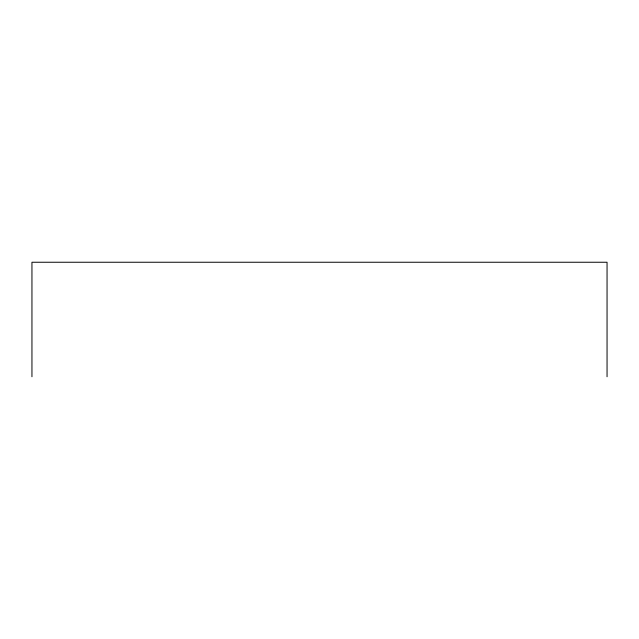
<?xml version="1.0" encoding="UTF-8"?>
<svg xmlns="http://www.w3.org/2000/svg" width="639" height="639" viewBox="0 0 639 639"><rect width="100%" height="100%" fill="white"/><g stroke="black" fill="none" stroke-linecap="round" stroke-linejoin="round"><path stroke-width="0.96" d="M607.05 376.754L607.05 262.246L31.95 262.246L31.95 376.754"/></g></svg>
